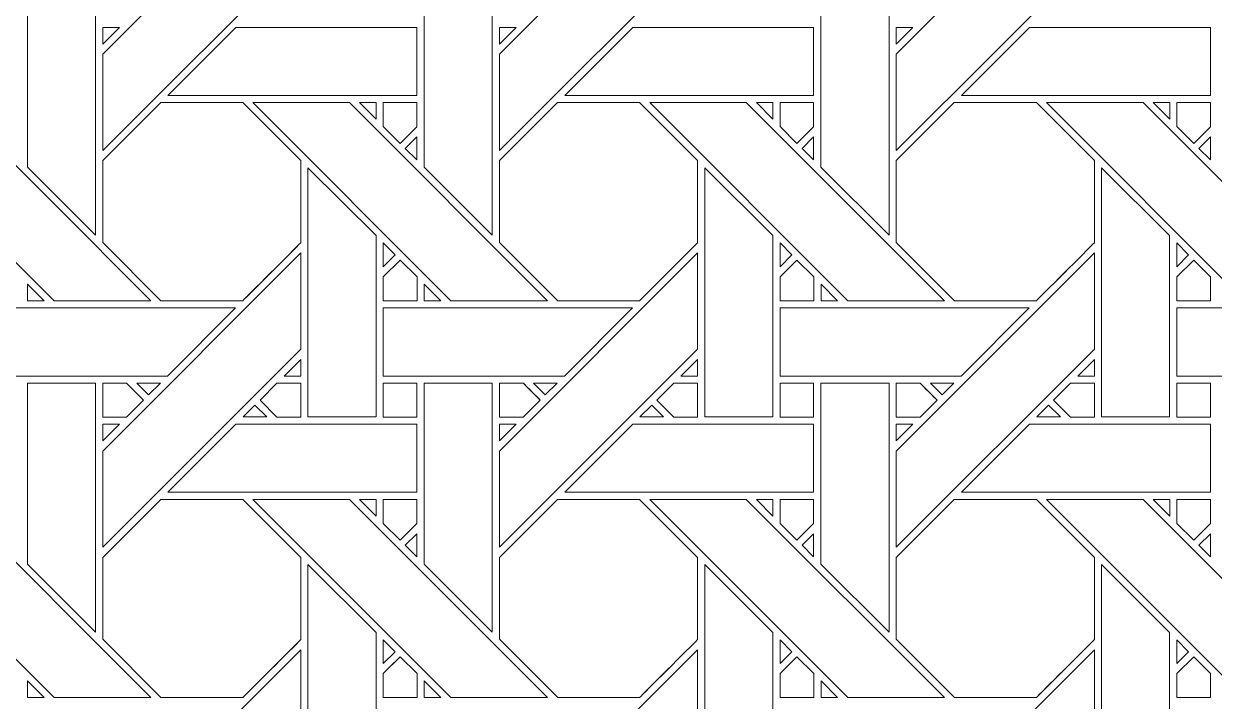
# Model space of a CAD drawing. Header units: inches. Extents: x 4.4 to 20.4, y 1.1 to 17.1.
# Drawn here: x 12.432 to 15.278, y 6.477 to 8.097 of the extents above; entities that cross this region are included whole.
import ezdxf

# ---------------------------------------------------------------- set-up
doc = ezdxf.new("R2010")
doc.units = ezdxf.units.IN
doc.header["$MEASUREMENT"] = 0
doc.layers.add('Design', color=7, linetype='Continuous', lineweight=0)

msp = doc.modelspace()

# ---------------------------------------------------------------- linework, layer by layer
at = {"layer": 'Design'}
for points, knots in [([(12.3829, 17.0948), (7.9646, 17.0948), (4.3829, 13.513), (4.3829, 9.0948), (4.3829, 4.6765), (7.9646, 1.0948), (12.3829, 1.0948), (16.8011, 1.0948), (20.3829, 4.6765), (20.3829, 9.0948), (20.3829, 13.513), (16.8011, 17.0948), (12.3829, 17.0948)], [0, 0, 0, 0, 1, 1, 1, 2, 2, 2, 3, 3, 3, 4, 4, 4, 4]), ([(12.3829, 16.2388), (8.4373, 16.2388), (5.2388, 13.0403), (5.2388, 9.0948), (5.2388, 5.1492), (8.4373, 1.9507), (12.3829, 1.9507), (16.3284, 1.9507), (19.5269, 5.1492), (19.5269, 9.0948), (19.5269, 13.0403), (16.3284, 16.2388), (12.3829, 16.2388)], [0, 0, 0, 0, 1, 1, 1, 2, 2, 2, 3, 3, 3, 4, 4, 4, 4]), ([(12.6204, 8.0244), (12.6204, 8.0244), (13.0941, 8.498), (13.0941, 8.498), (13.0941, 8.498), (13.0941, 8.2679), (13.0941, 8.2679), (13.0941, 8.2679), (12.6204, 7.7943), (12.6204, 7.7943), (12.6204, 7.7943), (12.6204, 8.0244), (12.6204, 8.0244)], [0, 0, 0, 0, 1, 1, 1, 2, 2, 2, 3, 3, 3, 4, 4, 4, 4]), ([(14.0428, 8.2679), (14.0428, 8.2679), (13.5691, 7.7943), (13.5691, 7.7943), (13.5691, 7.7943), (13.5691, 8.0244), (13.5691, 8.0244), (13.5691, 8.0244), (14.0428, 8.498), (14.0428, 8.498), (14.0428, 8.498), (14.0428, 8.2679), (14.0428, 8.2679)], [0, 0, 0, 0, 1, 1, 1, 2, 2, 2, 3, 3, 3, 4, 4, 4, 4]), ([(14.9915, 8.2679), (14.9915, 8.2679), (14.5179, 7.7943), (14.5179, 7.7943), (14.5179, 7.7943), (14.5179, 8.0244), (14.5179, 8.0244), (14.5179, 8.0244), (14.9915, 8.498), (14.9915, 8.498), (14.9915, 8.498), (14.9915, 8.2679), (14.9915, 8.2679)], [0, 0, 0, 0, 1, 1, 1, 2, 2, 2, 3, 3, 3, 4, 4, 4, 4]), ([(12.6032, 8.1865), (12.6032, 8.1865), (12.6032, 7.5914), (12.6032, 7.5914), (12.6032, 7.5914), (12.4403, 7.7543), (12.4403, 7.7543), (12.4403, 7.7543), (12.4403, 8.1865), (12.4403, 8.1865), (12.4403, 8.1865), (12.6032, 8.1865), (12.6032, 8.1865)], [0, 0, 0, 0, 1, 1, 1, 2, 2, 2, 3, 3, 3, 4, 4, 4, 4]), ([(13.552, 8.1865), (13.552, 8.1865), (13.552, 7.5914), (13.552, 7.5914), (13.552, 7.5914), (13.3891, 7.7543), (13.3891, 7.7543), (13.3891, 7.7543), (13.3891, 8.1865), (13.3891, 8.1865), (13.3891, 8.1865), (13.552, 8.1865), (13.552, 8.1865)], [0, 0, 0, 0, 1, 1, 1, 2, 2, 2, 3, 3, 3, 4, 4, 4, 4]), ([(14.5007, 7.5914), (14.5007, 7.5914), (14.3378, 7.7543), (14.3378, 7.7543), (14.3378, 7.7543), (14.3378, 8.1865), (14.3378, 8.1865), (14.3378, 8.1865), (14.5007, 8.1865), (14.5007, 8.1865), (14.5007, 8.1865), (14.5007, 7.5914), (14.5007, 7.5914)], [0, 0, 0, 0, 1, 1, 1, 2, 2, 2, 3, 3, 3, 4, 4, 4, 4]), ([(12.6602, 8.0885), (12.6602, 8.0885), (12.6204, 8.0487), (12.6204, 8.0487), (12.6204, 8.0487), (12.6204, 8.0885), (12.6204, 8.0885), (12.6204, 8.0885), (12.6602, 8.0885), (12.6602, 8.0885)], [0, 0, 0, 0, 1, 1, 1, 2, 2, 2, 3, 3, 3, 3]), ([(12.7762, 7.9257), (12.7762, 7.9257), (12.9391, 8.0885), (12.9391, 8.0885), (12.9391, 8.0885), (13.3715, 8.0885), (13.3715, 8.0885), (13.3715, 8.0885), (13.3715, 7.9257), (13.3715, 7.9257), (13.3715, 7.9257), (12.7762, 7.9257), (12.7762, 7.9257)], [0, 0, 0, 0, 1, 1, 1, 2, 2, 2, 3, 3, 3, 4, 4, 4, 4]), ([(13.609, 8.0885), (13.609, 8.0885), (13.5691, 8.0487), (13.5691, 8.0487), (13.5691, 8.0487), (13.5691, 8.0885), (13.5691, 8.0885), (13.5691, 8.0885), (13.609, 8.0885), (13.609, 8.0885)], [0, 0, 0, 0, 1, 1, 1, 2, 2, 2, 3, 3, 3, 3]), ([(14.3203, 8.0885), (14.3203, 8.0885), (14.3203, 7.9257), (14.3203, 7.9257), (14.3203, 7.9257), (13.725, 7.9257), (13.725, 7.9257), (13.725, 7.9257), (13.8878, 8.0885), (13.8878, 8.0885), (13.8878, 8.0885), (14.3203, 8.0885), (14.3203, 8.0885)], [0, 0, 0, 0, 1, 1, 1, 2, 2, 2, 3, 3, 3, 4, 4, 4, 4]), ([(14.5577, 8.0885), (14.5577, 8.0885), (14.5179, 8.0487), (14.5179, 8.0487), (14.5179, 8.0487), (14.5179, 8.0885), (14.5179, 8.0885), (14.5179, 8.0885), (14.5577, 8.0885), (14.5577, 8.0885)], [0, 0, 0, 0, 1, 1, 1, 2, 2, 2, 3, 3, 3, 3]), ([(15.269, 8.0885), (15.269, 8.0885), (15.269, 7.9257), (15.269, 7.9257), (15.269, 7.9257), (14.6737, 7.9257), (14.6737, 7.9257), (14.6737, 7.9257), (14.8365, 8.0885), (14.8365, 8.0885), (14.8365, 8.0885), (15.269, 8.0885), (15.269, 8.0885)], [0, 0, 0, 0, 1, 1, 1, 2, 2, 2, 3, 3, 3, 4, 4, 4, 4]), ([(12.0308, 7.9086), (12.0308, 7.9086), (12.2618, 7.9086), (12.2618, 7.9086), (12.2618, 7.9086), (12.7354, 7.435), (12.7354, 7.435), (12.7354, 7.435), (12.5044, 7.435), (12.5044, 7.435), (12.5044, 7.435), (12.0308, 7.9086), (12.0308, 7.9086)], [0, 0, 0, 0, 1, 1, 1, 2, 2, 2, 3, 3, 3, 4, 4, 4, 4]), ([(12.7591, 7.9086), (12.7591, 7.9086), (12.9553, 7.9086), (12.9553, 7.9086), (12.9553, 7.9086), (13.0941, 7.7699), (13.0941, 7.7699), (13.0941, 7.7699), (13.0941, 7.5737), (13.0941, 7.5737), (13.0763, 7.5557), (12.9643, 7.444), (12.9553, 7.435), (12.9553, 7.435), (12.7596, 7.435), (12.7596, 7.435), (12.7596, 7.435), (12.6204, 7.5742), (12.6204, 7.5742), (12.6204, 7.5742), (12.6204, 7.7699), (12.6204, 7.7699), (12.6204, 7.7699), (12.7591, 7.9086), (12.7591, 7.9086)], [0, 0, 0, 0, 1, 1, 1, 2, 2, 2, 3, 3, 3, 4, 4, 4, 5, 5, 5, 6, 6, 6, 7, 7, 7, 8, 8, 8, 8]), ([(12.6204, 7.5742), (12.6204, 7.5742), (12.6204, 7.7699), (12.6204, 7.7699), (12.6204, 7.7699), (12.7591, 7.9086), (12.7591, 7.9086), (12.7591, 7.9086), (12.9553, 7.9086), (12.9553, 7.9086), (12.9553, 7.9086), (13.0941, 7.7699), (13.0941, 7.7699), (13.0941, 7.7699), (13.0941, 7.5737), (13.0941, 7.5737), (13.0757, 7.5551), (12.9639, 7.4435), (12.9553, 7.435), (12.9553, 7.435), (12.7596, 7.435), (12.7596, 7.435), (12.7596, 7.435), (12.6204, 7.5742), (12.6204, 7.5742)], [0, 0, 0, 0, 1, 1, 1, 2, 2, 2, 3, 3, 3, 4, 4, 4, 5, 5, 5, 6, 6, 6, 7, 7, 7, 8, 8, 8, 8]), ([(12.9795, 7.9086), (12.9795, 7.9086), (13.2105, 7.9086), (13.2105, 7.9086), (13.2105, 7.9086), (13.6841, 7.435), (13.6841, 7.435), (13.6841, 7.435), (13.4531, 7.435), (13.4531, 7.435), (13.4531, 7.435), (12.9795, 7.9086), (12.9795, 7.9086)], [0, 0, 0, 0, 1, 1, 1, 2, 2, 2, 3, 3, 3, 4, 4, 4, 4]), ([(13.2741, 7.9086), (13.2741, 7.9086), (13.2741, 7.8688), (13.2741, 7.8688), (13.2741, 7.8688), (13.2346, 7.9086), (13.2346, 7.9086), (13.2346, 7.9086), (13.2741, 7.9086), (13.2741, 7.9086)], [0, 0, 0, 0, 1, 1, 1, 2, 2, 2, 3, 3, 3, 3]), ([(13.3715, 7.9086), (13.3715, 7.9086), (13.3715, 7.851), (13.3715, 7.851), (13.3715, 7.851), (13.3316, 7.8111), (13.3316, 7.8111), (13.3316, 7.8111), (13.2913, 7.8514), (13.2913, 7.8514), (13.2913, 7.8514), (13.2913, 7.9086), (13.2913, 7.9086), (13.2913, 7.9086), (13.3715, 7.9086), (13.3715, 7.9086)], [0, 0, 0, 0, 1, 1, 1, 2, 2, 2, 3, 3, 3, 4, 4, 4, 5, 5, 5, 5]), ([(13.3316, 7.8111), (13.3316, 7.8111), (13.2913, 7.8514), (13.2913, 7.8514), (13.2913, 7.8514), (13.2913, 7.9086), (13.2913, 7.9086), (13.2913, 7.9086), (13.3715, 7.9086), (13.3715, 7.9086), (13.3715, 7.9086), (13.3715, 7.851), (13.3715, 7.851), (13.3715, 7.851), (13.3316, 7.8111), (13.3316, 7.8111)], [0, 0, 0, 0, 1, 1, 1, 2, 2, 2, 3, 3, 3, 4, 4, 4, 5, 5, 5, 5]), ([(13.7078, 7.9086), (13.7078, 7.9086), (13.904, 7.9086), (13.904, 7.9086), (13.904, 7.9086), (14.0428, 7.7699), (14.0428, 7.7699), (14.0428, 7.7699), (14.0428, 7.5737), (14.0428, 7.5737), (14.025, 7.5557), (13.9131, 7.444), (13.9041, 7.435), (13.9041, 7.435), (13.7084, 7.435), (13.7084, 7.435), (13.7084, 7.435), (13.5691, 7.5742), (13.5691, 7.5742), (13.5691, 7.5742), (13.5691, 7.7699), (13.5691, 7.7699), (13.5691, 7.7699), (13.7078, 7.9086), (13.7078, 7.9086)], [0, 0, 0, 0, 1, 1, 1, 2, 2, 2, 3, 3, 3, 4, 4, 4, 5, 5, 5, 6, 6, 6, 7, 7, 7, 8, 8, 8, 8]), ([(13.5691, 7.5742), (13.5691, 7.5742), (13.5691, 7.7699), (13.5691, 7.7699), (13.5691, 7.7699), (13.7078, 7.9086), (13.7078, 7.9086), (13.7078, 7.9086), (13.904, 7.9086), (13.904, 7.9086), (13.904, 7.9086), (14.0428, 7.7699), (14.0428, 7.7699), (14.0428, 7.7699), (14.0428, 7.5737), (14.0428, 7.5737), (14.0248, 7.5555), (13.9129, 7.4438), (13.9041, 7.435), (13.9041, 7.435), (13.7084, 7.435), (13.7084, 7.435), (13.7084, 7.435), (13.5691, 7.5742), (13.5691, 7.5742)], [0, 0, 0, 0, 1, 1, 1, 2, 2, 2, 3, 3, 3, 4, 4, 4, 5, 5, 5, 6, 6, 6, 7, 7, 7, 8, 8, 8, 8]), ([(14.4018, 7.435), (14.4018, 7.435), (13.9283, 7.9086), (13.9283, 7.9086), (13.9283, 7.9086), (14.1592, 7.9086), (14.1592, 7.9086), (14.1592, 7.9086), (14.6329, 7.435), (14.6329, 7.435), (14.6329, 7.435), (14.4018, 7.435), (14.4018, 7.435)], [0, 0, 0, 0, 1, 1, 1, 2, 2, 2, 3, 3, 3, 4, 4, 4, 4]), ([(14.2228, 7.9086), (14.2228, 7.9086), (14.2228, 7.8688), (14.2228, 7.8688), (14.2228, 7.8688), (14.1833, 7.9086), (14.1833, 7.9086), (14.1833, 7.9086), (14.2228, 7.9086), (14.2228, 7.9086)], [0, 0, 0, 0, 1, 1, 1, 2, 2, 2, 3, 3, 3, 3]), ([(14.3203, 7.9086), (14.3203, 7.9086), (14.3203, 7.851), (14.3203, 7.851), (14.3203, 7.851), (14.2803, 7.8111), (14.2803, 7.8111), (14.2803, 7.8111), (14.24, 7.8514), (14.24, 7.8514), (14.24, 7.8514), (14.24, 7.9086), (14.24, 7.9086), (14.24, 7.9086), (14.3203, 7.9086), (14.3203, 7.9086)], [0, 0, 0, 0, 1, 1, 1, 2, 2, 2, 3, 3, 3, 4, 4, 4, 5, 5, 5, 5]), ([(14.2803, 7.8111), (14.2803, 7.8111), (14.24, 7.8514), (14.24, 7.8514), (14.24, 7.8514), (14.24, 7.9086), (14.24, 7.9086), (14.24, 7.9086), (14.3203, 7.9086), (14.3203, 7.9086), (14.3203, 7.9086), (14.3203, 7.851), (14.3203, 7.851), (14.3203, 7.851), (14.2803, 7.8111), (14.2803, 7.8111)], [0, 0, 0, 0, 1, 1, 1, 2, 2, 2, 3, 3, 3, 4, 4, 4, 5, 5, 5, 5]), ([(14.8528, 7.435), (14.8528, 7.435), (14.6571, 7.435), (14.6571, 7.435), (14.6571, 7.435), (14.5179, 7.5742), (14.5179, 7.5742), (14.5179, 7.5742), (14.5179, 7.7699), (14.5179, 7.7699), (14.5179, 7.7699), (14.6566, 7.9086), (14.6566, 7.9086), (14.6566, 7.9086), (14.8528, 7.9086), (14.8528, 7.9086), (14.8528, 7.9086), (14.9915, 7.7699), (14.9915, 7.7699), (14.9915, 7.7699), (14.9915, 7.5737), (14.9915, 7.5737), (14.9737, 7.5557), (14.8618, 7.444), (14.8528, 7.435)], [0, 0, 0, 0, 1, 1, 1, 2, 2, 2, 3, 3, 3, 4, 4, 4, 5, 5, 5, 6, 6, 6, 7, 7, 7, 8, 8, 8, 8]), ([(14.9915, 7.5737), (14.9736, 7.5556), (14.8617, 7.4439), (14.8528, 7.435), (14.8528, 7.435), (14.6571, 7.435), (14.6571, 7.435), (14.6571, 7.435), (14.5179, 7.5742), (14.5179, 7.5742), (14.5179, 7.5742), (14.5179, 7.7699), (14.5179, 7.7699), (14.5179, 7.7699), (14.6566, 7.9086), (14.6566, 7.9086), (14.6566, 7.9086), (14.8528, 7.9086), (14.8528, 7.9086), (14.8528, 7.9086), (14.9915, 7.7699), (14.9915, 7.7699), (14.9915, 7.7699), (14.9915, 7.5737), (14.9915, 7.5737)], [0, 0, 0, 0, 1, 1, 1, 2, 2, 2, 3, 3, 3, 4, 4, 4, 5, 5, 5, 6, 6, 6, 7, 7, 7, 8, 8, 8, 8]), ([(15.3505, 7.435), (15.3505, 7.435), (14.877, 7.9086), (14.877, 7.9086), (14.877, 7.9086), (15.1079, 7.9086), (15.1079, 7.9086), (15.1079, 7.9086), (15.5816, 7.435), (15.5816, 7.435), (15.5816, 7.435), (15.3505, 7.435), (15.3505, 7.435)], [0, 0, 0, 0, 1, 1, 1, 2, 2, 2, 3, 3, 3, 4, 4, 4, 4]), ([(15.1715, 7.9086), (15.1715, 7.9086), (15.1715, 7.8688), (15.1715, 7.8688), (15.1715, 7.8688), (15.1321, 7.9086), (15.1321, 7.9086), (15.1321, 7.9086), (15.1715, 7.9086), (15.1715, 7.9086)], [0, 0, 0, 0, 1, 1, 1, 2, 2, 2, 3, 3, 3, 3]), ([(15.269, 7.9086), (15.269, 7.9086), (15.269, 7.851), (15.269, 7.851), (15.269, 7.851), (15.2291, 7.8111), (15.2291, 7.8111), (15.2291, 7.8111), (15.1887, 7.8514), (15.1887, 7.8514), (15.1887, 7.8514), (15.1887, 7.9086), (15.1887, 7.9086), (15.1887, 7.9086), (15.269, 7.9086), (15.269, 7.9086)], [0, 0, 0, 0, 1, 1, 1, 2, 2, 2, 3, 3, 3, 4, 4, 4, 5, 5, 5, 5]), ([(15.2291, 7.8111), (15.2291, 7.8111), (15.1887, 7.8514), (15.1887, 7.8514), (15.1887, 7.8514), (15.1887, 7.9086), (15.1887, 7.9086), (15.1887, 7.9086), (15.269, 7.9086), (15.269, 7.9086), (15.269, 7.9086), (15.269, 7.851), (15.269, 7.851), (15.269, 7.851), (15.2291, 7.8111), (15.2291, 7.8111)], [0, 0, 0, 0, 1, 1, 1, 2, 2, 2, 3, 3, 3, 4, 4, 4, 5, 5, 5, 5]), ([(13.3715, 7.8268), (13.3715, 7.8268), (13.3715, 7.7716), (13.3715, 7.7716), (13.3715, 7.7716), (13.3438, 7.799), (13.3438, 7.799), (13.3438, 7.799), (13.3715, 7.8268), (13.3715, 7.8268)], [0, 0, 0, 0, 1, 1, 1, 2, 2, 2, 3, 3, 3, 3]), ([(14.3203, 7.8268), (14.3203, 7.8268), (14.3203, 7.7716), (14.3203, 7.7716), (14.3203, 7.7716), (14.2925, 7.799), (14.2925, 7.799), (14.2925, 7.799), (14.3203, 7.8268), (14.3203, 7.8268)], [0, 0, 0, 0, 1, 1, 1, 2, 2, 2, 3, 3, 3, 3]), ([(15.269, 7.8268), (15.269, 7.8268), (15.269, 7.7716), (15.269, 7.7716), (15.269, 7.7716), (15.2412, 7.799), (15.2412, 7.799), (15.2412, 7.799), (15.269, 7.8268), (15.269, 7.8268)], [0, 0, 0, 0, 1, 1, 1, 2, 2, 2, 3, 3, 3, 3]), ([(13.274, 7.5906), (13.274, 7.5906), (13.274, 7.157), (13.274, 7.157), (13.274, 7.157), (13.1112, 7.157), (13.1112, 7.157), (13.1112, 7.157), (13.1112, 7.7528), (13.1112, 7.7528), (13.1112, 7.7528), (13.274, 7.5906), (13.274, 7.5906)], [0, 0, 0, 0, 1, 1, 1, 2, 2, 2, 3, 3, 3, 4, 4, 4, 4]), ([(14.0599, 7.157), (14.0599, 7.157), (14.0599, 7.7528), (14.0599, 7.7528), (14.0599, 7.7528), (14.2227, 7.5906), (14.2227, 7.5906), (14.2227, 7.5906), (14.2227, 7.157), (14.2227, 7.157), (14.2227, 7.157), (14.0599, 7.157), (14.0599, 7.157)], [0, 0, 0, 0, 1, 1, 1, 2, 2, 2, 3, 3, 3, 4, 4, 4, 4]), ([(15.0087, 7.157), (15.0087, 7.157), (15.0087, 7.7528), (15.0087, 7.7528), (15.0087, 7.7528), (15.1714, 7.5906), (15.1714, 7.5906), (15.1714, 7.5906), (15.1714, 7.157), (15.1714, 7.157), (15.1714, 7.157), (15.0087, 7.157), (15.0087, 7.157)], [0, 0, 0, 0, 1, 1, 1, 2, 2, 2, 3, 3, 3, 4, 4, 4, 4]), ([(13.2913, 7.5164), (13.2913, 7.5164), (13.2913, 7.5732), (13.2913, 7.5732), (13.2913, 7.5732), (13.3195, 7.5446), (13.3195, 7.5446), (13.3195, 7.5446), (13.2913, 7.5164), (13.2913, 7.5164)], [0, 0, 0, 0, 1, 1, 1, 2, 2, 2, 3, 3, 3, 3]), ([(14.24, 7.5164), (14.24, 7.5164), (14.24, 7.5732), (14.24, 7.5732), (14.24, 7.5732), (14.2682, 7.5446), (14.2682, 7.5446), (14.2682, 7.5446), (14.24, 7.5164), (14.24, 7.5164)], [0, 0, 0, 0, 1, 1, 1, 2, 2, 2, 3, 3, 3, 3]), ([(15.1887, 7.5164), (15.1887, 7.5164), (15.1887, 7.5732), (15.1887, 7.5732), (15.1887, 7.5732), (15.2169, 7.5446), (15.2169, 7.5446), (15.2169, 7.5446), (15.1887, 7.5164), (15.1887, 7.5164)], [0, 0, 0, 0, 1, 1, 1, 2, 2, 2, 3, 3, 3, 3]), ([(12.6204, 7.0756), (12.6204, 7.0756), (13.0941, 7.5492), (13.0941, 7.5492), (13.0941, 7.5492), (13.0941, 7.3192), (13.0941, 7.3192), (13.0941, 7.3192), (12.6204, 6.8455), (12.6204, 6.8455), (12.6204, 6.8455), (12.6204, 7.0756), (12.6204, 7.0756)], [0, 0, 0, 0, 1, 1, 1, 2, 2, 2, 3, 3, 3, 4, 4, 4, 4]), ([(13.5691, 7.0756), (13.5691, 7.0756), (14.0428, 7.5492), (14.0428, 7.5492), (14.0428, 7.5492), (14.0428, 7.3192), (14.0428, 7.3192), (14.0428, 7.3192), (13.5691, 6.8455), (13.5691, 6.8455), (13.5691, 6.8455), (13.5691, 7.0756), (13.5691, 7.0756)], [0, 0, 0, 0, 1, 1, 1, 2, 2, 2, 3, 3, 3, 4, 4, 4, 4]), ([(14.9915, 7.3192), (14.9915, 7.3192), (14.5179, 6.8455), (14.5179, 6.8455), (14.5179, 6.8455), (14.5179, 7.0756), (14.5179, 7.0756), (14.5179, 7.0756), (14.9915, 7.5492), (14.9915, 7.5492), (14.9915, 7.5492), (14.9915, 7.3192), (14.9915, 7.3192)], [0, 0, 0, 0, 1, 1, 1, 2, 2, 2, 3, 3, 3, 4, 4, 4, 4]), ([(13.2913, 7.4347), (13.2913, 7.4347), (13.2913, 7.492), (13.2913, 7.492), (13.2913, 7.492), (13.3316, 7.5323), (13.3316, 7.5323), (13.3316, 7.5323), (13.3719, 7.492), (13.3719, 7.492), (13.3719, 7.492), (13.3719, 7.4347), (13.3719, 7.4347), (13.3719, 7.4347), (13.2913, 7.4347), (13.2913, 7.4347)], [0, 0, 0, 0, 1, 1, 1, 2, 2, 2, 3, 3, 3, 4, 4, 4, 5, 5, 5, 5]), ([(13.3316, 7.5323), (13.3316, 7.5323), (13.3719, 7.492), (13.3719, 7.492), (13.3719, 7.492), (13.3719, 7.4347), (13.3719, 7.4347), (13.3719, 7.4347), (13.2913, 7.4347), (13.2913, 7.4347), (13.2913, 7.4347), (13.2913, 7.492), (13.2913, 7.492), (13.2913, 7.492), (13.3316, 7.5323), (13.3316, 7.5323)], [0, 0, 0, 0, 1, 1, 1, 2, 2, 2, 3, 3, 3, 4, 4, 4, 5, 5, 5, 5]), ([(14.24, 7.4347), (14.24, 7.4347), (14.24, 7.492), (14.24, 7.492), (14.24, 7.492), (14.2803, 7.5323), (14.2803, 7.5323), (14.2803, 7.5323), (14.3207, 7.492), (14.3207, 7.492), (14.3207, 7.492), (14.3207, 7.4347), (14.3207, 7.4347), (14.3207, 7.4347), (14.24, 7.4347), (14.24, 7.4347)], [0, 0, 0, 0, 1, 1, 1, 2, 2, 2, 3, 3, 3, 4, 4, 4, 5, 5, 5, 5]), ([(14.2803, 7.5323), (14.2803, 7.5323), (14.3207, 7.492), (14.3207, 7.492), (14.3207, 7.492), (14.3207, 7.4347), (14.3207, 7.4347), (14.3207, 7.4347), (14.24, 7.4347), (14.24, 7.4347), (14.24, 7.4347), (14.24, 7.492), (14.24, 7.492), (14.24, 7.492), (14.2803, 7.5323), (14.2803, 7.5323)], [0, 0, 0, 0, 1, 1, 1, 2, 2, 2, 3, 3, 3, 4, 4, 4, 5, 5, 5, 5]), ([(15.1887, 7.4347), (15.1887, 7.4347), (15.1887, 7.492), (15.1887, 7.492), (15.1887, 7.492), (15.2291, 7.5323), (15.2291, 7.5323), (15.2291, 7.5323), (15.2694, 7.492), (15.2694, 7.492), (15.2694, 7.492), (15.2694, 7.4347), (15.2694, 7.4347), (15.2694, 7.4347), (15.1887, 7.4347), (15.1887, 7.4347)], [0, 0, 0, 0, 1, 1, 1, 2, 2, 2, 3, 3, 3, 4, 4, 4, 5, 5, 5, 5]), ([(15.2291, 7.5323), (15.2291, 7.5323), (15.2694, 7.492), (15.2694, 7.492), (15.2694, 7.492), (15.2694, 7.4347), (15.2694, 7.4347), (15.2694, 7.4347), (15.1887, 7.4347), (15.1887, 7.4347), (15.1887, 7.4347), (15.1887, 7.492), (15.1887, 7.492), (15.1887, 7.492), (15.2291, 7.5323), (15.2291, 7.5323)], [0, 0, 0, 0, 1, 1, 1, 2, 2, 2, 3, 3, 3, 4, 4, 4, 5, 5, 5, 5]), ([(12.4802, 7.4349), (12.4802, 7.4349), (12.4405, 7.4349), (12.4405, 7.4349), (12.4405, 7.4349), (12.4405, 7.4747), (12.4405, 7.4747), (12.4405, 7.4747), (12.4802, 7.4349), (12.4802, 7.4349)], [0, 0, 0, 0, 1, 1, 1, 2, 2, 2, 3, 3, 3, 3]), ([(13.4289, 7.4349), (13.4289, 7.4349), (13.3892, 7.4349), (13.3892, 7.4349), (13.3892, 7.4349), (13.3892, 7.4747), (13.3892, 7.4747), (13.3892, 7.4747), (13.4289, 7.4349), (13.4289, 7.4349)], [0, 0, 0, 0, 1, 1, 1, 2, 2, 2, 3, 3, 3, 3]), ([(14.3379, 7.4349), (14.3379, 7.4349), (14.3379, 7.4747), (14.3379, 7.4747), (14.3379, 7.4747), (14.3776, 7.4349), (14.3776, 7.4349), (14.3776, 7.4349), (14.3379, 7.4349), (14.3379, 7.4349)], [0, 0, 0, 0, 1, 1, 1, 2, 2, 2, 3, 3, 3, 3]), ([(12.3425, 7.255), (12.3425, 7.255), (12.3425, 7.4177), (12.3425, 7.4177), (12.3425, 7.4177), (12.9382, 7.4177), (12.9382, 7.4177), (12.9382, 7.4177), (12.7755, 7.255), (12.7755, 7.255), (12.7755, 7.255), (12.3425, 7.255), (12.3425, 7.255)], [0, 0, 0, 0, 1, 1, 1, 2, 2, 2, 3, 3, 3, 4, 4, 4, 4]), ([(13.2913, 7.255), (13.2913, 7.255), (13.2913, 7.4177), (13.2913, 7.4177), (13.2913, 7.4177), (13.887, 7.4177), (13.887, 7.4177), (13.887, 7.4177), (13.7242, 7.255), (13.7242, 7.255), (13.7242, 7.255), (13.2913, 7.255), (13.2913, 7.255)], [0, 0, 0, 0, 1, 1, 1, 2, 2, 2, 3, 3, 3, 4, 4, 4, 4]), ([(14.24, 7.255), (14.24, 7.255), (14.24, 7.4177), (14.24, 7.4177), (14.24, 7.4177), (14.8357, 7.4177), (14.8357, 7.4177), (14.8357, 7.4177), (14.673, 7.255), (14.673, 7.255), (14.673, 7.255), (14.24, 7.255), (14.24, 7.255)], [0, 0, 0, 0, 1, 1, 1, 2, 2, 2, 3, 3, 3, 4, 4, 4, 4]), ([(15.6217, 7.255), (15.6217, 7.255), (15.1887, 7.255), (15.1887, 7.255), (15.1887, 7.255), (15.1887, 7.4177), (15.1887, 7.4177), (15.1887, 7.4177), (15.7844, 7.4177), (15.7844, 7.4177), (15.7844, 7.4177), (15.6217, 7.255), (15.6217, 7.255)], [0, 0, 0, 0, 1, 1, 1, 2, 2, 2, 3, 3, 3, 4, 4, 4, 4]), ([(13.0543, 7.255), (13.0543, 7.255), (13.0941, 7.2948), (13.0941, 7.2948), (13.0941, 7.2948), (13.0941, 7.255), (13.0941, 7.255), (13.0941, 7.255), (13.0543, 7.255), (13.0543, 7.255)], [0, 0, 0, 0, 1, 1, 1, 2, 2, 2, 3, 3, 3, 3]), ([(14.003, 7.255), (14.003, 7.255), (14.0428, 7.2948), (14.0428, 7.2948), (14.0428, 7.2948), (14.0428, 7.255), (14.0428, 7.255), (14.0428, 7.255), (14.003, 7.255), (14.003, 7.255)], [0, 0, 0, 0, 1, 1, 1, 2, 2, 2, 3, 3, 3, 3]), ([(14.9517, 7.255), (14.9517, 7.255), (14.9915, 7.2948), (14.9915, 7.2948), (14.9915, 7.2948), (14.9915, 7.255), (14.9915, 7.255), (14.9915, 7.255), (14.9517, 7.255), (14.9517, 7.255)], [0, 0, 0, 0, 1, 1, 1, 2, 2, 2, 3, 3, 3, 3]), ([(12.6032, 7.2377), (12.6032, 7.2377), (12.6032, 6.6426), (12.6032, 6.6426), (12.6032, 6.6426), (12.4403, 6.8055), (12.4403, 6.8055), (12.4403, 6.8055), (12.4403, 7.2377), (12.4403, 7.2377), (12.4403, 7.2377), (12.6032, 7.2377), (12.6032, 7.2377)], [0, 0, 0, 0, 1, 1, 1, 2, 2, 2, 3, 3, 3, 4, 4, 4, 4]), ([(12.6775, 7.2377), (12.6826, 7.2326), (12.7134, 7.2018), (12.7178, 7.1974), (12.7178, 7.1974), (12.6774, 7.1569), (12.6774, 7.1569), (12.6774, 7.1569), (12.6204, 7.1569), (12.6204, 7.1569), (12.6204, 7.1569), (12.6204, 7.2377), (12.6204, 7.2377), (12.6204, 7.2377), (12.6775, 7.2377), (12.6775, 7.2377)], [0, 0, 0, 0, 1, 1, 1, 2, 2, 2, 3, 3, 3, 4, 4, 4, 5, 5, 5, 5]), ([(12.6204, 7.2377), (12.6204, 7.2377), (12.6775, 7.2377), (12.6775, 7.2377), (12.6829, 7.2323), (12.7178, 7.1974), (12.7178, 7.1974), (12.7178, 7.1974), (12.6774, 7.1569), (12.6774, 7.1569), (12.6774, 7.1569), (12.6204, 7.1569), (12.6204, 7.1569), (12.6204, 7.1569), (12.6204, 7.2377), (12.6204, 7.2377)], [0, 0, 0, 0, 1, 1, 1, 2, 2, 2, 3, 3, 3, 4, 4, 4, 5, 5, 5, 5]), ([(12.7583, 7.2377), (12.7583, 7.2377), (12.73, 7.2096), (12.73, 7.2096), (12.73, 7.2096), (12.7018, 7.2377), (12.7018, 7.2377), (12.7018, 7.2377), (12.7583, 7.2377), (12.7583, 7.2377)], [0, 0, 0, 0, 1, 1, 1, 2, 2, 2, 3, 3, 3, 3]), ([(13.0941, 7.2377), (13.0941, 7.2377), (13.0941, 7.1569), (13.0941, 7.1569), (13.0941, 7.1569), (13.037, 7.1569), (13.037, 7.1569), (13.037, 7.1569), (12.9966, 7.1973), (12.9966, 7.1973), (12.9966, 7.1973), (13.037, 7.2377), (13.037, 7.2377), (13.037, 7.2377), (13.0941, 7.2377), (13.0941, 7.2377)], [0, 0, 0, 0, 1, 1, 1, 2, 2, 2, 3, 3, 3, 4, 4, 4, 5, 5, 5, 5]), ([(12.9966, 7.1973), (12.9966, 7.1973), (13.037, 7.2377), (13.037, 7.2377), (13.037, 7.2377), (13.0941, 7.2377), (13.0941, 7.2377), (13.0941, 7.2377), (13.0941, 7.1569), (13.0941, 7.1569), (13.0941, 7.1569), (13.037, 7.1569), (13.037, 7.1569), (13.037, 7.1569), (12.9966, 7.1973), (12.9966, 7.1973)], [0, 0, 0, 0, 1, 1, 1, 2, 2, 2, 3, 3, 3, 4, 4, 4, 5, 5, 5, 5]), ([(13.2913, 7.2377), (13.2913, 7.2377), (13.3715, 7.2377), (13.3715, 7.2377), (13.3715, 7.2377), (13.3715, 7.1569), (13.3715, 7.1569), (13.3715, 7.1569), (13.2913, 7.1569), (13.2913, 7.1569), (13.2913, 7.1569), (13.2913, 7.2377), (13.2913, 7.2377)], [0, 0, 0, 0, 1, 1, 1, 2, 2, 2, 3, 3, 3, 4, 4, 4, 4]), ([(13.3715, 7.2377), (13.3715, 7.2377), (13.3715, 7.1569), (13.3715, 7.1569), (13.3715, 7.1569), (13.2913, 7.1569), (13.2913, 7.1569), (13.2913, 7.1569), (13.2913, 7.2377), (13.2913, 7.2377), (13.2913, 7.2377), (13.3715, 7.2377), (13.3715, 7.2377)], [0, 0, 0, 0, 1, 1, 1, 2, 2, 2, 3, 3, 3, 4, 4, 4, 4]), ([(13.552, 7.2377), (13.552, 7.2377), (13.552, 6.6426), (13.552, 6.6426), (13.552, 6.6426), (13.3891, 6.8055), (13.3891, 6.8055), (13.3891, 6.8055), (13.3891, 7.2377), (13.3891, 7.2377), (13.3891, 7.2377), (13.552, 7.2377), (13.552, 7.2377)], [0, 0, 0, 0, 1, 1, 1, 2, 2, 2, 3, 3, 3, 4, 4, 4, 4]), ([(13.6262, 7.2377), (13.6313, 7.2326), (13.6621, 7.2018), (13.6665, 7.1974), (13.6665, 7.1974), (13.6261, 7.1569), (13.6261, 7.1569), (13.6261, 7.1569), (13.5691, 7.1569), (13.5691, 7.1569), (13.5691, 7.1569), (13.5691, 7.2377), (13.5691, 7.2377), (13.5691, 7.2377), (13.6262, 7.2377), (13.6262, 7.2377)], [0, 0, 0, 0, 1, 1, 1, 2, 2, 2, 3, 3, 3, 4, 4, 4, 5, 5, 5, 5]), ([(13.5691, 7.1569), (13.5691, 7.1569), (13.5691, 7.2377), (13.5691, 7.2377), (13.5691, 7.2377), (13.6262, 7.2377), (13.6262, 7.2377), (13.6316, 7.2323), (13.6665, 7.1974), (13.6665, 7.1974), (13.6665, 7.1974), (13.6261, 7.1569), (13.6261, 7.1569), (13.6261, 7.1569), (13.5691, 7.1569), (13.5691, 7.1569)], [0, 0, 0, 0, 1, 1, 1, 2, 2, 2, 3, 3, 3, 4, 4, 4, 5, 5, 5, 5]), ([(13.6505, 7.2377), (13.6505, 7.2377), (13.707, 7.2377), (13.707, 7.2377), (13.707, 7.2377), (13.6787, 7.2096), (13.6787, 7.2096), (13.6787, 7.2096), (13.6505, 7.2377), (13.6505, 7.2377)], [0, 0, 0, 0, 1, 1, 1, 2, 2, 2, 3, 3, 3, 3]), ([(13.9857, 7.1569), (13.9857, 7.1569), (13.9453, 7.1973), (13.9453, 7.1973), (13.9453, 7.1973), (13.9858, 7.2377), (13.9858, 7.2377), (13.9858, 7.2377), (14.0428, 7.2377), (14.0428, 7.2377), (14.0428, 7.2377), (14.0428, 7.1569), (14.0428, 7.1569), (14.0428, 7.1569), (13.9857, 7.1569), (13.9857, 7.1569)], [0, 0, 0, 0, 1, 1, 1, 2, 2, 2, 3, 3, 3, 4, 4, 4, 5, 5, 5, 5]), ([(14.0428, 7.2377), (14.0428, 7.2377), (14.0428, 7.1569), (14.0428, 7.1569), (14.0428, 7.1569), (13.9857, 7.1569), (13.9857, 7.1569), (13.9857, 7.1569), (13.9453, 7.1973), (13.9453, 7.1973), (13.9453, 7.1973), (13.9858, 7.2377), (13.9858, 7.2377), (13.9858, 7.2377), (14.0428, 7.2377), (14.0428, 7.2377)], [0, 0, 0, 0, 1, 1, 1, 2, 2, 2, 3, 3, 3, 4, 4, 4, 5, 5, 5, 5]), ([(14.24, 7.2377), (14.24, 7.2377), (14.3203, 7.2377), (14.3203, 7.2377), (14.3203, 7.2377), (14.3203, 7.1569), (14.3203, 7.1569), (14.3203, 7.1569), (14.24, 7.1569), (14.24, 7.1569), (14.24, 7.1569), (14.24, 7.2377), (14.24, 7.2377)], [0, 0, 0, 0, 1, 1, 1, 2, 2, 2, 3, 3, 3, 4, 4, 4, 4]), ([(14.24, 7.1569), (14.24, 7.1569), (14.24, 7.2377), (14.24, 7.2377), (14.24, 7.2377), (14.3203, 7.2377), (14.3203, 7.2377), (14.3203, 7.2377), (14.3203, 7.1569), (14.3203, 7.1569), (14.3203, 7.1569), (14.24, 7.1569), (14.24, 7.1569)], [0, 0, 0, 0, 1, 1, 1, 2, 2, 2, 3, 3, 3, 4, 4, 4, 4]), ([(14.5007, 7.2377), (14.5007, 7.2377), (14.5007, 6.6426), (14.5007, 6.6426), (14.5007, 6.6426), (14.3378, 6.8055), (14.3378, 6.8055), (14.3378, 6.8055), (14.3378, 7.2377), (14.3378, 7.2377), (14.3378, 7.2377), (14.5007, 7.2377), (14.5007, 7.2377)], [0, 0, 0, 0, 1, 1, 1, 2, 2, 2, 3, 3, 3, 4, 4, 4, 4]), ([(14.5179, 7.1569), (14.5179, 7.1569), (14.5179, 7.2377), (14.5179, 7.2377), (14.5179, 7.2377), (14.5749, 7.2377), (14.5749, 7.2377), (14.5801, 7.2326), (14.6108, 7.2018), (14.6153, 7.1974), (14.6153, 7.1974), (14.5748, 7.1569), (14.5748, 7.1569), (14.5748, 7.1569), (14.5179, 7.1569), (14.5179, 7.1569)], [0, 0, 0, 0, 1, 1, 1, 2, 2, 2, 3, 3, 3, 4, 4, 4, 5, 5, 5, 5]), ([(14.5179, 7.1569), (14.5179, 7.1569), (14.5179, 7.2377), (14.5179, 7.2377), (14.5179, 7.2377), (14.5749, 7.2377), (14.5749, 7.2377), (14.5803, 7.2324), (14.6111, 7.2016), (14.6153, 7.1974), (14.6153, 7.1974), (14.5748, 7.1569), (14.5748, 7.1569), (14.5748, 7.1569), (14.5179, 7.1569), (14.5179, 7.1569)], [0, 0, 0, 0, 1, 1, 1, 2, 2, 2, 3, 3, 3, 4, 4, 4, 5, 5, 5, 5]), ([(14.5993, 7.2377), (14.5993, 7.2377), (14.6557, 7.2377), (14.6557, 7.2377), (14.6557, 7.2377), (14.6275, 7.2096), (14.6275, 7.2096), (14.6275, 7.2096), (14.5993, 7.2377), (14.5993, 7.2377)], [0, 0, 0, 0, 1, 1, 1, 2, 2, 2, 3, 3, 3, 3]), ([(14.9344, 7.1569), (14.9344, 7.1569), (14.8941, 7.1973), (14.8941, 7.1973), (14.8941, 7.1973), (14.9345, 7.2377), (14.9345, 7.2377), (14.9345, 7.2377), (14.9915, 7.2377), (14.9915, 7.2377), (14.9915, 7.2377), (14.9915, 7.1569), (14.9915, 7.1569), (14.9915, 7.1569), (14.9344, 7.1569), (14.9344, 7.1569)], [0, 0, 0, 0, 1, 1, 1, 2, 2, 2, 3, 3, 3, 4, 4, 4, 5, 5, 5, 5]), ([(14.9915, 7.1569), (14.9915, 7.1569), (14.9344, 7.1569), (14.9344, 7.1569), (14.9344, 7.1569), (14.8941, 7.1973), (14.8941, 7.1973), (14.8941, 7.1973), (14.9345, 7.2377), (14.9345, 7.2377), (14.9345, 7.2377), (14.9915, 7.2377), (14.9915, 7.2377), (14.9915, 7.2377), (14.9915, 7.1569), (14.9915, 7.1569)], [0, 0, 0, 0, 1, 1, 1, 2, 2, 2, 3, 3, 3, 4, 4, 4, 5, 5, 5, 5]), ([(15.1887, 7.2377), (15.1887, 7.2377), (15.269, 7.2377), (15.269, 7.2377), (15.269, 7.2377), (15.269, 7.1569), (15.269, 7.1569), (15.269, 7.1569), (15.1887, 7.1569), (15.1887, 7.1569), (15.1887, 7.1569), (15.1887, 7.2377), (15.1887, 7.2377)], [0, 0, 0, 0, 1, 1, 1, 2, 2, 2, 3, 3, 3, 4, 4, 4, 4]), ([(15.1887, 7.1569), (15.1887, 7.1569), (15.1887, 7.2377), (15.1887, 7.2377), (15.1887, 7.2377), (15.269, 7.2377), (15.269, 7.2377), (15.269, 7.2377), (15.269, 7.1569), (15.269, 7.1569), (15.269, 7.1569), (15.1887, 7.1569), (15.1887, 7.1569)], [0, 0, 0, 0, 1, 1, 1, 2, 2, 2, 3, 3, 3, 4, 4, 4, 4]), ([(13.0127, 7.157), (13.0127, 7.157), (12.9562, 7.157), (12.9562, 7.157), (12.9562, 7.157), (12.9845, 7.1852), (12.9845, 7.1852), (12.9845, 7.1852), (13.0127, 7.157), (13.0127, 7.157)], [0, 0, 0, 0, 1, 1, 1, 2, 2, 2, 3, 3, 3, 3]), ([(13.9615, 7.157), (13.9615, 7.157), (13.905, 7.157), (13.905, 7.157), (13.905, 7.157), (13.9332, 7.1852), (13.9332, 7.1852), (13.9332, 7.1852), (13.9615, 7.157), (13.9615, 7.157)], [0, 0, 0, 0, 1, 1, 1, 2, 2, 2, 3, 3, 3, 3]), ([(14.8537, 7.157), (14.8537, 7.157), (14.8819, 7.1852), (14.8819, 7.1852), (14.8819, 7.1852), (14.9102, 7.157), (14.9102, 7.157), (14.9102, 7.157), (14.8537, 7.157), (14.8537, 7.157)], [0, 0, 0, 0, 1, 1, 1, 2, 2, 2, 3, 3, 3, 3]), ([(12.6602, 7.1398), (12.6602, 7.1398), (12.6204, 7.1), (12.6204, 7.1), (12.6204, 7.1), (12.6204, 7.1398), (12.6204, 7.1398), (12.6204, 7.1398), (12.6602, 7.1398), (12.6602, 7.1398)], [0, 0, 0, 0, 1, 1, 1, 2, 2, 2, 3, 3, 3, 3]), ([(12.7762, 6.977), (12.7762, 6.977), (12.9391, 7.1398), (12.9391, 7.1398), (12.9391, 7.1398), (13.3715, 7.1398), (13.3715, 7.1398), (13.3715, 7.1398), (13.3715, 6.977), (13.3715, 6.977), (13.3715, 6.977), (12.7762, 6.977), (12.7762, 6.977)], [0, 0, 0, 0, 1, 1, 1, 2, 2, 2, 3, 3, 3, 4, 4, 4, 4]), ([(13.609, 7.1398), (13.609, 7.1398), (13.5691, 7.1), (13.5691, 7.1), (13.5691, 7.1), (13.5691, 7.1398), (13.5691, 7.1398), (13.5691, 7.1398), (13.609, 7.1398), (13.609, 7.1398)], [0, 0, 0, 0, 1, 1, 1, 2, 2, 2, 3, 3, 3, 3]), ([(13.725, 6.977), (13.725, 6.977), (13.8878, 7.1398), (13.8878, 7.1398), (13.8878, 7.1398), (14.3203, 7.1398), (14.3203, 7.1398), (14.3203, 7.1398), (14.3203, 6.977), (14.3203, 6.977), (14.3203, 6.977), (13.725, 6.977), (13.725, 6.977)], [0, 0, 0, 0, 1, 1, 1, 2, 2, 2, 3, 3, 3, 4, 4, 4, 4]), ([(14.5577, 7.1398), (14.5577, 7.1398), (14.5179, 7.1), (14.5179, 7.1), (14.5179, 7.1), (14.5179, 7.1398), (14.5179, 7.1398), (14.5179, 7.1398), (14.5577, 7.1398), (14.5577, 7.1398)], [0, 0, 0, 0, 1, 1, 1, 2, 2, 2, 3, 3, 3, 3]), ([(15.269, 7.1398), (15.269, 7.1398), (15.269, 6.977), (15.269, 6.977), (15.269, 6.977), (14.6737, 6.977), (14.6737, 6.977), (14.6737, 6.977), (14.8365, 7.1398), (14.8365, 7.1398), (14.8365, 7.1398), (15.269, 7.1398), (15.269, 7.1398)], [0, 0, 0, 0, 1, 1, 1, 2, 2, 2, 3, 3, 3, 4, 4, 4, 4]), ([(12.0308, 6.9599), (12.0308, 6.9599), (12.2618, 6.9599), (12.2618, 6.9599), (12.2618, 6.9599), (12.7354, 6.4862), (12.7354, 6.4862), (12.7354, 6.4862), (12.5044, 6.4862), (12.5044, 6.4862), (12.5044, 6.4862), (12.0308, 6.9599), (12.0308, 6.9599)], [0, 0, 0, 0, 1, 1, 1, 2, 2, 2, 3, 3, 3, 4, 4, 4, 4]), ([(12.7591, 6.9598), (12.7591, 6.9598), (12.9553, 6.9598), (12.9553, 6.9598), (12.9553, 6.9598), (13.0941, 6.8211), (13.0941, 6.8211), (13.0941, 6.8211), (13.0941, 6.6249), (13.0941, 6.6249), (13.0763, 6.607), (12.9643, 6.4952), (12.9553, 6.4862), (12.9553, 6.4862), (12.7596, 6.4862), (12.7596, 6.4862), (12.7596, 6.4862), (12.6204, 6.6255), (12.6204, 6.6255), (12.6204, 6.6255), (12.6204, 6.8211), (12.6204, 6.8211), (12.6204, 6.8211), (12.7591, 6.9598), (12.7591, 6.9598)], [0, 0, 0, 0, 1, 1, 1, 2, 2, 2, 3, 3, 3, 4, 4, 4, 5, 5, 5, 6, 6, 6, 7, 7, 7, 8, 8, 8, 8]), ([(12.6204, 6.6255), (12.6204, 6.6255), (12.6204, 6.8211), (12.6204, 6.8211), (12.6204, 6.8211), (12.7591, 6.9598), (12.7591, 6.9598), (12.7591, 6.9598), (12.9553, 6.9598), (12.9553, 6.9598), (12.9553, 6.9598), (13.0941, 6.8211), (13.0941, 6.8211), (13.0941, 6.8211), (13.0941, 6.6249), (13.0941, 6.6249), (13.0756, 6.6063), (12.9638, 6.4947), (12.9553, 6.4862), (12.9553, 6.4862), (12.7596, 6.4862), (12.7596, 6.4862), (12.7596, 6.4862), (12.6204, 6.6255), (12.6204, 6.6255)], [0, 0, 0, 0, 1, 1, 1, 2, 2, 2, 3, 3, 3, 4, 4, 4, 5, 5, 5, 6, 6, 6, 7, 7, 7, 8, 8, 8, 8]), ([(12.9795, 6.9599), (12.9795, 6.9599), (13.2105, 6.9599), (13.2105, 6.9599), (13.2105, 6.9599), (13.6841, 6.4862), (13.6841, 6.4862), (13.6841, 6.4862), (13.4531, 6.4862), (13.4531, 6.4862), (13.4531, 6.4862), (12.9795, 6.9599), (12.9795, 6.9599)], [0, 0, 0, 0, 1, 1, 1, 2, 2, 2, 3, 3, 3, 4, 4, 4, 4]), ([(13.2741, 6.9599), (13.2741, 6.9599), (13.2741, 6.92), (13.2741, 6.92), (13.2741, 6.92), (13.2346, 6.9599), (13.2346, 6.9599), (13.2346, 6.9599), (13.2741, 6.9599), (13.2741, 6.9599)], [0, 0, 0, 0, 1, 1, 1, 2, 2, 2, 3, 3, 3, 3]), ([(13.3715, 6.9599), (13.3715, 6.9599), (13.3715, 6.9023), (13.3715, 6.9023), (13.3715, 6.9023), (13.3316, 6.8623), (13.3316, 6.8623), (13.3316, 6.8623), (13.2913, 6.9027), (13.2913, 6.9027), (13.2913, 6.9027), (13.2913, 6.9599), (13.2913, 6.9599), (13.2913, 6.9599), (13.3715, 6.9599), (13.3715, 6.9599)], [0, 0, 0, 0, 1, 1, 1, 2, 2, 2, 3, 3, 3, 4, 4, 4, 5, 5, 5, 5]), ([(13.3316, 6.8623), (13.3316, 6.8623), (13.2913, 6.9027), (13.2913, 6.9027), (13.2913, 6.9027), (13.2913, 6.9599), (13.2913, 6.9599), (13.2913, 6.9599), (13.3715, 6.9599), (13.3715, 6.9599), (13.3715, 6.9599), (13.3715, 6.9023), (13.3715, 6.9023), (13.3715, 6.9023), (13.3316, 6.8623), (13.3316, 6.8623)], [0, 0, 0, 0, 1, 1, 1, 2, 2, 2, 3, 3, 3, 4, 4, 4, 5, 5, 5, 5]), ([(13.7078, 6.9598), (13.7078, 6.9598), (13.904, 6.9598), (13.904, 6.9598), (13.904, 6.9598), (14.0428, 6.8211), (14.0428, 6.8211), (14.0428, 6.8211), (14.0428, 6.6249), (14.0428, 6.6249), (14.025, 6.607), (13.9131, 6.4952), (13.9041, 6.4862), (13.9041, 6.4862), (13.7084, 6.4862), (13.7084, 6.4862), (13.7084, 6.4862), (13.5691, 6.6255), (13.5691, 6.6255), (13.5691, 6.6255), (13.5691, 6.8211), (13.5691, 6.8211), (13.5691, 6.8211), (13.7078, 6.9598), (13.7078, 6.9598)], [0, 0, 0, 0, 1, 1, 1, 2, 2, 2, 3, 3, 3, 4, 4, 4, 5, 5, 5, 6, 6, 6, 7, 7, 7, 8, 8, 8, 8]), ([(13.5691, 6.8211), (13.5691, 6.8211), (13.7078, 6.9598), (13.7078, 6.9598), (13.7078, 6.9598), (13.904, 6.9598), (13.904, 6.9598), (13.904, 6.9598), (14.0428, 6.8211), (14.0428, 6.8211), (14.0428, 6.8211), (14.0428, 6.6249), (14.0428, 6.6249), (14.0247, 6.6067), (13.9129, 6.495), (13.9041, 6.4862), (13.9041, 6.4862), (13.7084, 6.4862), (13.7084, 6.4862), (13.7084, 6.4862), (13.5691, 6.6255), (13.5691, 6.6255), (13.5691, 6.6255), (13.5691, 6.8211), (13.5691, 6.8211)], [0, 0, 0, 0, 1, 1, 1, 2, 2, 2, 3, 3, 3, 4, 4, 4, 5, 5, 5, 6, 6, 6, 7, 7, 7, 8, 8, 8, 8]), ([(13.9283, 6.9599), (13.9283, 6.9599), (14.1592, 6.9599), (14.1592, 6.9599), (14.1592, 6.9599), (14.6329, 6.4862), (14.6329, 6.4862), (14.6329, 6.4862), (14.4018, 6.4862), (14.4018, 6.4862), (14.4018, 6.4862), (13.9283, 6.9599), (13.9283, 6.9599)], [0, 0, 0, 0, 1, 1, 1, 2, 2, 2, 3, 3, 3, 4, 4, 4, 4]), ([(14.2228, 6.9599), (14.2228, 6.9599), (14.2228, 6.92), (14.2228, 6.92), (14.2228, 6.92), (14.1833, 6.9599), (14.1833, 6.9599), (14.1833, 6.9599), (14.2228, 6.9599), (14.2228, 6.9599)], [0, 0, 0, 0, 1, 1, 1, 2, 2, 2, 3, 3, 3, 3]), ([(14.3203, 6.9599), (14.3203, 6.9599), (14.3203, 6.9023), (14.3203, 6.9023), (14.3203, 6.9023), (14.2803, 6.8623), (14.2803, 6.8623), (14.2803, 6.8623), (14.24, 6.9027), (14.24, 6.9027), (14.24, 6.9027), (14.24, 6.9599), (14.24, 6.9599), (14.24, 6.9599), (14.3203, 6.9599), (14.3203, 6.9599)], [0, 0, 0, 0, 1, 1, 1, 2, 2, 2, 3, 3, 3, 4, 4, 4, 5, 5, 5, 5]), ([(14.2803, 6.8623), (14.2803, 6.8623), (14.24, 6.9027), (14.24, 6.9027), (14.24, 6.9027), (14.24, 6.9599), (14.24, 6.9599), (14.24, 6.9599), (14.3203, 6.9599), (14.3203, 6.9599), (14.3203, 6.9599), (14.3203, 6.9023), (14.3203, 6.9023), (14.3203, 6.9023), (14.2803, 6.8623), (14.2803, 6.8623)], [0, 0, 0, 0, 1, 1, 1, 2, 2, 2, 3, 3, 3, 4, 4, 4, 5, 5, 5, 5]), ([(14.8528, 6.4862), (14.8528, 6.4862), (14.6571, 6.4862), (14.6571, 6.4862), (14.6571, 6.4862), (14.5179, 6.6255), (14.5179, 6.6255), (14.5179, 6.6255), (14.5179, 6.8211), (14.5179, 6.8211), (14.5179, 6.8211), (14.6566, 6.9598), (14.6566, 6.9598), (14.6566, 6.9598), (14.8528, 6.9598), (14.8528, 6.9598), (14.8528, 6.9598), (14.9915, 6.8211), (14.9915, 6.8211), (14.9915, 6.8211), (14.9915, 6.6249), (14.9915, 6.6249), (14.9737, 6.607), (14.8618, 6.4952), (14.8528, 6.4862)], [0, 0, 0, 0, 1, 1, 1, 2, 2, 2, 3, 3, 3, 4, 4, 4, 5, 5, 5, 6, 6, 6, 7, 7, 7, 8, 8, 8, 8]), ([(14.6571, 6.4862), (14.6571, 6.4862), (14.5179, 6.6255), (14.5179, 6.6255), (14.5179, 6.6255), (14.5179, 6.8211), (14.5179, 6.8211), (14.5179, 6.8211), (14.6566, 6.9598), (14.6566, 6.9598), (14.6566, 6.9598), (14.8528, 6.9598), (14.8528, 6.9598), (14.8528, 6.9598), (14.9915, 6.8211), (14.9915, 6.8211), (14.9915, 6.8211), (14.9915, 6.6249), (14.9915, 6.6249), (14.9731, 6.6063), (14.8613, 6.4947), (14.8528, 6.4862), (14.8528, 6.4862), (14.6571, 6.4862), (14.6571, 6.4862)], [0, 0, 0, 0, 1, 1, 1, 2, 2, 2, 3, 3, 3, 4, 4, 4, 5, 5, 5, 6, 6, 6, 7, 7, 7, 8, 8, 8, 8]), ([(14.877, 6.9599), (14.877, 6.9599), (15.1079, 6.9599), (15.1079, 6.9599), (15.1079, 6.9599), (15.5816, 6.4862), (15.5816, 6.4862), (15.5816, 6.4862), (15.3506, 6.4862), (15.3506, 6.4862), (15.3506, 6.4862), (14.877, 6.9599), (14.877, 6.9599)], [0, 0, 0, 0, 1, 1, 1, 2, 2, 2, 3, 3, 3, 4, 4, 4, 4]), ([(15.1715, 6.9599), (15.1715, 6.9599), (15.1715, 6.92), (15.1715, 6.92), (15.1715, 6.92), (15.1321, 6.9599), (15.1321, 6.9599), (15.1321, 6.9599), (15.1715, 6.9599), (15.1715, 6.9599)], [0, 0, 0, 0, 1, 1, 1, 2, 2, 2, 3, 3, 3, 3]), ([(15.269, 6.9599), (15.269, 6.9599), (15.269, 6.9023), (15.269, 6.9023), (15.269, 6.9023), (15.2291, 6.8623), (15.2291, 6.8623), (15.2291, 6.8623), (15.1887, 6.9027), (15.1887, 6.9027), (15.1887, 6.9027), (15.1887, 6.9599), (15.1887, 6.9599), (15.1887, 6.9599), (15.269, 6.9599), (15.269, 6.9599)], [0, 0, 0, 0, 1, 1, 1, 2, 2, 2, 3, 3, 3, 4, 4, 4, 5, 5, 5, 5]), ([(15.2291, 6.8623), (15.2291, 6.8623), (15.1887, 6.9027), (15.1887, 6.9027), (15.1887, 6.9027), (15.1887, 6.9599), (15.1887, 6.9599), (15.1887, 6.9599), (15.269, 6.9599), (15.269, 6.9599), (15.269, 6.9599), (15.269, 6.9023), (15.269, 6.9023), (15.269, 6.9023), (15.2291, 6.8623), (15.2291, 6.8623)], [0, 0, 0, 0, 1, 1, 1, 2, 2, 2, 3, 3, 3, 4, 4, 4, 5, 5, 5, 5]), ([(13.3715, 6.878), (13.3715, 6.878), (13.3715, 6.8229), (13.3715, 6.8229), (13.3715, 6.8229), (13.3438, 6.8503), (13.3438, 6.8503), (13.3438, 6.8503), (13.3715, 6.878), (13.3715, 6.878)], [0, 0, 0, 0, 1, 1, 1, 2, 2, 2, 3, 3, 3, 3]), ([(14.3203, 6.878), (14.3203, 6.878), (14.3203, 6.8229), (14.3203, 6.8229), (14.3203, 6.8229), (14.2925, 6.8503), (14.2925, 6.8503), (14.2925, 6.8503), (14.3203, 6.878), (14.3203, 6.878)], [0, 0, 0, 0, 1, 1, 1, 2, 2, 2, 3, 3, 3, 3]), ([(15.269, 6.878), (15.269, 6.878), (15.269, 6.8229), (15.269, 6.8229), (15.269, 6.8229), (15.2412, 6.8503), (15.2412, 6.8503), (15.2412, 6.8503), (15.269, 6.878), (15.269, 6.878)], [0, 0, 0, 0, 1, 1, 1, 2, 2, 2, 3, 3, 3, 3]), ([(13.274, 6.6419), (13.274, 6.6419), (13.274, 6.2082), (13.274, 6.2082), (13.274, 6.2082), (13.1112, 6.2082), (13.1112, 6.2082), (13.1112, 6.2082), (13.1112, 6.8041), (13.1112, 6.8041), (13.1112, 6.8041), (13.274, 6.6419), (13.274, 6.6419)], [0, 0, 0, 0, 1, 1, 1, 2, 2, 2, 3, 3, 3, 4, 4, 4, 4]), ([(14.2227, 6.6419), (14.2227, 6.6419), (14.2227, 6.2082), (14.2227, 6.2082), (14.2227, 6.2082), (14.0599, 6.2082), (14.0599, 6.2082), (14.0599, 6.2082), (14.0599, 6.8041), (14.0599, 6.8041), (14.0599, 6.8041), (14.2227, 6.6419), (14.2227, 6.6419)], [0, 0, 0, 0, 1, 1, 1, 2, 2, 2, 3, 3, 3, 4, 4, 4, 4]), ([(15.1714, 6.6419), (15.1714, 6.6419), (15.1714, 6.2082), (15.1714, 6.2082), (15.1714, 6.2082), (15.0087, 6.2082), (15.0087, 6.2082), (15.0087, 6.2082), (15.0087, 6.8041), (15.0087, 6.8041), (15.0087, 6.8041), (15.1714, 6.6419), (15.1714, 6.6419)], [0, 0, 0, 0, 1, 1, 1, 2, 2, 2, 3, 3, 3, 4, 4, 4, 4]), ([(13.2913, 6.5677), (13.2913, 6.5677), (13.2913, 6.6244), (13.2913, 6.6244), (13.2913, 6.6244), (13.3195, 6.5958), (13.3195, 6.5958), (13.3195, 6.5958), (13.2913, 6.5677), (13.2913, 6.5677)], [0, 0, 0, 0, 1, 1, 1, 2, 2, 2, 3, 3, 3, 3]), ([(14.24, 6.5677), (14.24, 6.5677), (14.24, 6.6244), (14.24, 6.6244), (14.24, 6.6244), (14.2682, 6.5958), (14.2682, 6.5958), (14.2682, 6.5958), (14.24, 6.5677), (14.24, 6.5677)], [0, 0, 0, 0, 1, 1, 1, 2, 2, 2, 3, 3, 3, 3]), ([(15.1887, 6.5677), (15.1887, 6.5677), (15.1887, 6.6244), (15.1887, 6.6244), (15.1887, 6.6244), (15.2169, 6.5958), (15.2169, 6.5958), (15.2169, 6.5958), (15.1887, 6.5677), (15.1887, 6.5677)], [0, 0, 0, 0, 1, 1, 1, 2, 2, 2, 3, 3, 3, 3]), ([(12.6204, 6.1269), (12.6204, 6.1269), (13.0941, 6.6005), (13.0941, 6.6005), (13.0941, 6.6005), (13.0941, 6.3705), (13.0941, 6.3705), (13.0941, 6.3705), (12.6204, 5.8968), (12.6204, 5.8968), (12.6204, 5.8968), (12.6204, 6.1269), (12.6204, 6.1269)], [0, 0, 0, 0, 1, 1, 1, 2, 2, 2, 3, 3, 3, 4, 4, 4, 4]), ([(13.2913, 6.486), (13.2913, 6.486), (13.2913, 6.5433), (13.2913, 6.5433), (13.2913, 6.5433), (13.3316, 6.5836), (13.3316, 6.5836), (13.3316, 6.5836), (13.3719, 6.5433), (13.3719, 6.5433), (13.3719, 6.5433), (13.3719, 6.486), (13.3719, 6.486), (13.3719, 6.486), (13.2913, 6.486), (13.2913, 6.486)], [0, 0, 0, 0, 1, 1, 1, 2, 2, 2, 3, 3, 3, 4, 4, 4, 5, 5, 5, 5]), ([(13.3049, 6.5569), (13.3049, 6.5569), (13.3316, 6.5836), (13.3316, 6.5836), (13.3316, 6.5836), (13.3719, 6.5433), (13.3719, 6.5433), (13.3719, 6.5433), (13.3719, 6.486), (13.3719, 6.486), (13.3719, 6.486), (13.2913, 6.486), (13.2913, 6.486), (13.2913, 6.486), (13.2913, 6.5433), (13.2913, 6.5433), (13.2913, 6.5433), (13.3049, 6.5569), (13.3049, 6.5569)], [0, 0, 0, 0, 1, 1, 1, 2, 2, 2, 3, 3, 3, 4, 4, 4, 5, 5, 5, 6, 6, 6, 6]), ([(13.5691, 6.1269), (13.5691, 6.1269), (14.0428, 6.6005), (14.0428, 6.6005), (14.0428, 6.6005), (14.0428, 6.3705), (14.0428, 6.3705), (14.0428, 6.3705), (13.5691, 5.8968), (13.5691, 5.8968), (13.5691, 5.8968), (13.5691, 6.1269), (13.5691, 6.1269)], [0, 0, 0, 0, 1, 1, 1, 2, 2, 2, 3, 3, 3, 4, 4, 4, 4]), ([(14.24, 6.486), (14.24, 6.486), (14.24, 6.5433), (14.24, 6.5433), (14.24, 6.5433), (14.2803, 6.5836), (14.2803, 6.5836), (14.2803, 6.5836), (14.3207, 6.5433), (14.3207, 6.5433), (14.3207, 6.5433), (14.3207, 6.486), (14.3207, 6.486), (14.3207, 6.486), (14.24, 6.486), (14.24, 6.486)], [0, 0, 0, 0, 1, 1, 1, 2, 2, 2, 3, 3, 3, 4, 4, 4, 5, 5, 5, 5]), ([(14.24, 6.5433), (14.24, 6.5433), (14.2803, 6.5836), (14.2803, 6.5836), (14.2803, 6.5836), (14.3207, 6.5433), (14.3207, 6.5433), (14.3207, 6.5433), (14.3207, 6.486), (14.3207, 6.486), (14.3207, 6.486), (14.24, 6.486), (14.24, 6.486), (14.24, 6.486), (14.24, 6.5433), (14.24, 6.5433)], [0, 0, 0, 0, 1, 1, 1, 2, 2, 2, 3, 3, 3, 4, 4, 4, 5, 5, 5, 5]), ([(14.5179, 6.1269), (14.5179, 6.1269), (14.9915, 6.6005), (14.9915, 6.6005), (14.9915, 6.6005), (14.9915, 6.3705), (14.9915, 6.3705), (14.9915, 6.3705), (14.5179, 5.8968), (14.5179, 5.8968), (14.5179, 5.8968), (14.5179, 6.1269), (14.5179, 6.1269)], [0, 0, 0, 0, 1, 1, 1, 2, 2, 2, 3, 3, 3, 4, 4, 4, 4]), ([(15.1887, 6.486), (15.1887, 6.486), (15.1887, 6.5433), (15.1887, 6.5433), (15.1887, 6.5433), (15.2291, 6.5836), (15.2291, 6.5836), (15.2291, 6.5836), (15.2694, 6.5433), (15.2694, 6.5433), (15.2694, 6.5433), (15.2694, 6.486), (15.2694, 6.486), (15.2694, 6.486), (15.1887, 6.486), (15.1887, 6.486)], [0, 0, 0, 0, 1, 1, 1, 2, 2, 2, 3, 3, 3, 4, 4, 4, 5, 5, 5, 5]), ([(15.1887, 6.5433), (15.1887, 6.5433), (15.2291, 6.5836), (15.2291, 6.5836), (15.2291, 6.5836), (15.2694, 6.5433), (15.2694, 6.5433), (15.2694, 6.5433), (15.2694, 6.486), (15.2694, 6.486), (15.2694, 6.486), (15.1887, 6.486), (15.1887, 6.486), (15.1887, 6.486), (15.1887, 6.5433), (15.1887, 6.5433)], [0, 0, 0, 0, 1, 1, 1, 2, 2, 2, 3, 3, 3, 4, 4, 4, 5, 5, 5, 5]), ([(12.4802, 6.4862), (12.4802, 6.4862), (12.4405, 6.4862), (12.4405, 6.4862), (12.4405, 6.4862), (12.4405, 6.526), (12.4405, 6.526), (12.4405, 6.526), (12.4802, 6.4862), (12.4802, 6.4862)], [0, 0, 0, 0, 1, 1, 1, 2, 2, 2, 3, 3, 3, 3]), ([(13.4289, 6.4862), (13.4289, 6.4862), (13.3892, 6.4862), (13.3892, 6.4862), (13.3892, 6.4862), (13.3892, 6.526), (13.3892, 6.526), (13.3892, 6.526), (13.4289, 6.4862), (13.4289, 6.4862)], [0, 0, 0, 0, 1, 1, 1, 2, 2, 2, 3, 3, 3, 3]), ([(14.3776, 6.4862), (14.3776, 6.4862), (14.3379, 6.4862), (14.3379, 6.4862), (14.3379, 6.4862), (14.3379, 6.526), (14.3379, 6.526), (14.3379, 6.526), (14.3776, 6.4862), (14.3776, 6.4862)], [0, 0, 0, 0, 1, 1, 1, 2, 2, 2, 3, 3, 3, 3])]:
    msp.add_open_spline(points, degree=3, knots=knots, dxfattribs=at)

doc.saveas('drawing.dxf')
